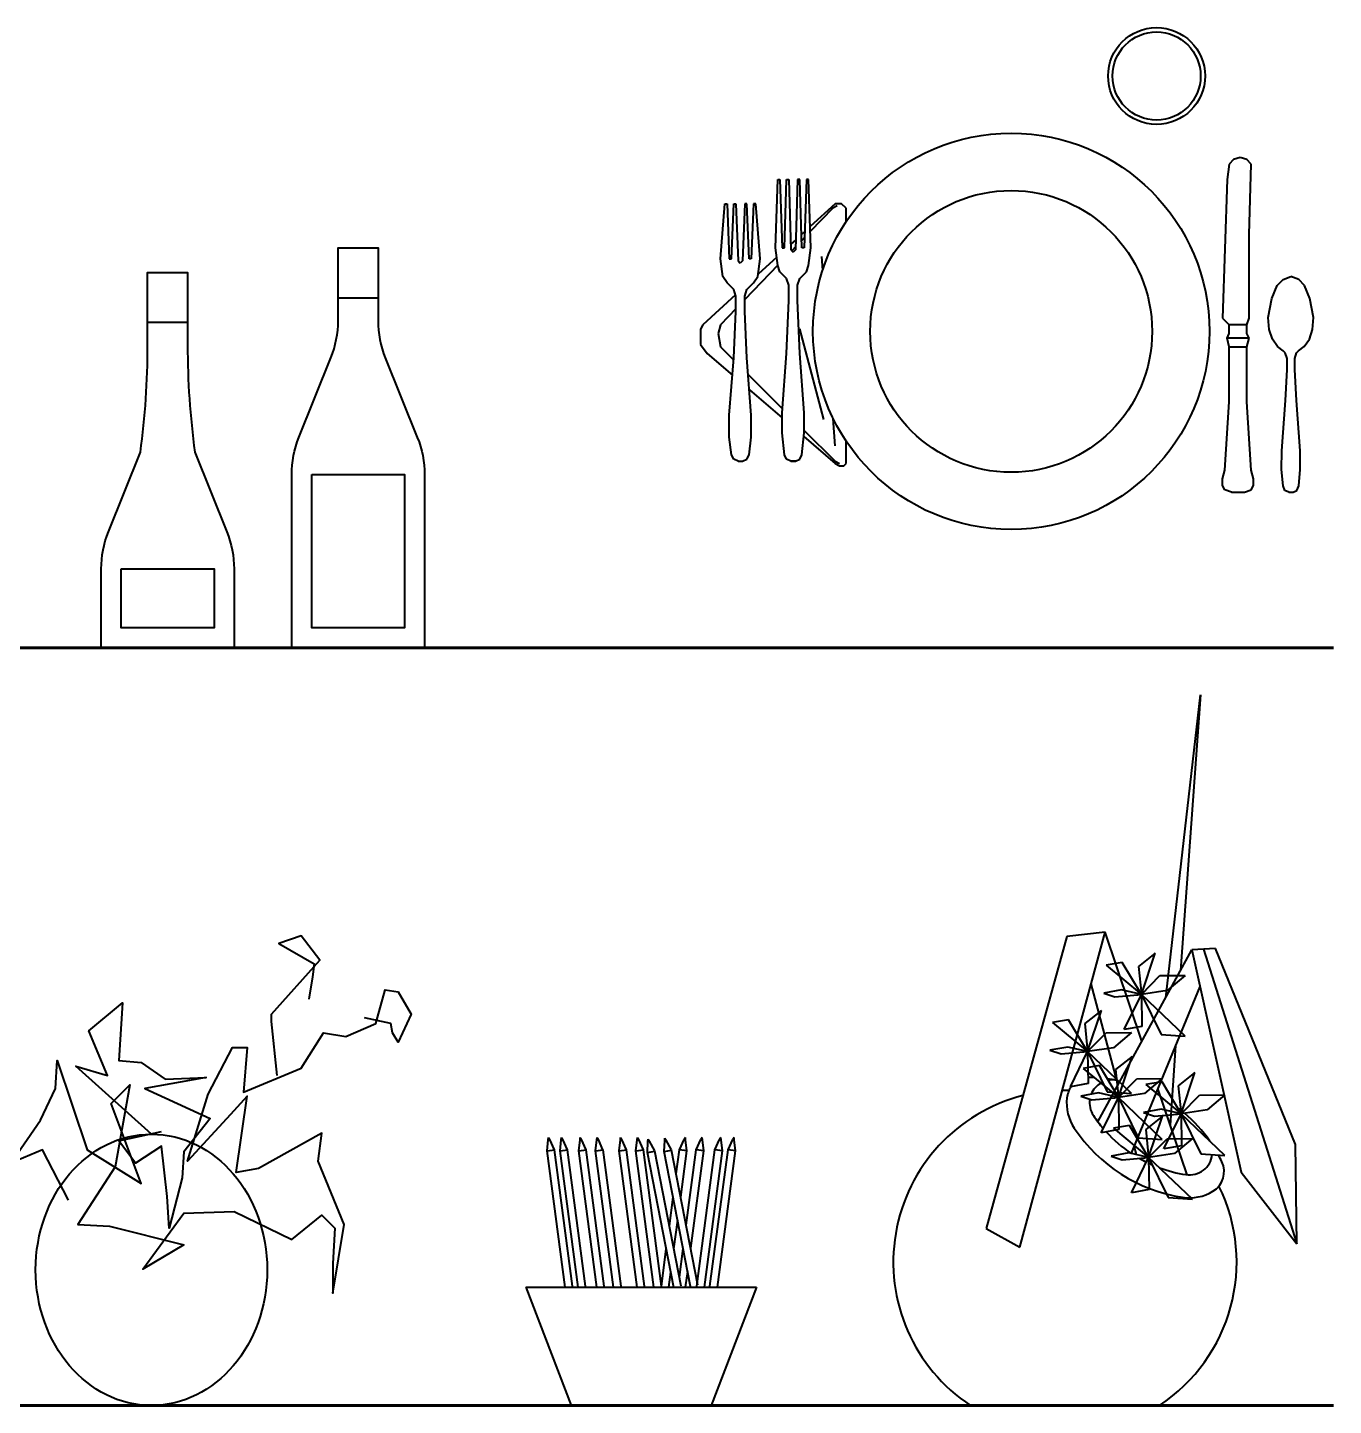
# Model space of a CAD drawing. Header units: millimetres. Extents: x -4763 to 645, y -25 to 217.
# Drawn here: x 560.2 to 644.9, y -11 to 78.5 of the extents above; entities that cross this region are included whole.
import ezdxf

# ---------------------------------------------------------------- set-up
doc = ezdxf.new("R2010")
doc.units = ezdxf.units.MM
doc.header["$LTSCALE"] = 0.5
doc.layers.add('acesssorios_coz', color=250, linetype='Continuous', lineweight=9)

msp = doc.modelspace()

# ---------------------------------------------------------------- linework, layer by layer
at = {"layer": 'acesssorios_coz', "color": 7, "lineweight": 40}
for p, q in [((638.42322, 69.88198), (638.13747, 69.59623)), ((638.85184, 70.02486), (638.42322, 69.88198)), ((639.28047, 69.88198), (638.85184, 70.02486)), ((639.56622, 69.59623), (639.28047, 69.88198)), ((638.13747, 69.59623), (637.99459, 68.59611)), ((639.42334, 65.02423), (639.56622, 69.59623)), ((608.70522, 64.16698), (608.84809, 68.59611)), ((608.84809, 68.59611), (608.99097, 68.59611)), ((608.99097, 68.59611), (609.13384, 64.16698)), ((609.27672, 64.16698), (609.41959, 68.59611)), ((609.41959, 68.59611), (609.56247, 68.59611)), ((609.56247, 68.59611), (609.70534, 64.02411)), ((610.13397, 68.59611), (609.99109, 64.02411)), ((610.27684, 68.59611), (610.13397, 68.59611)), ((610.41972, 64.16698), (610.27684, 68.59611)), ((610.70547, 68.59611), (610.56259, 64.16698)), ((610.84834, 68.59611), (610.70547, 68.59611)), ((610.99122, 64.16698), (610.84834, 68.59611)), ((637.99459, 68.59611), (637.70884, 59.59498)), ((605.13334, 63.45261), (605.41909, 67.02448)), ((605.41909, 67.02448), (605.56197, 67.02448)), ((605.56197, 67.02448), (605.70484, 63.45261)), ((605.84772, 63.45261), (605.99059, 67.02448)), ((605.99059, 67.02448), (606.13347, 67.02448)), ((606.13347, 67.02448), (606.27634, 63.30973)), ((606.70497, 67.02448), (606.56209, 63.30973)), ((606.84784, 67.02448), (606.70497, 67.02448)), ((606.99072, 63.45261), (606.84784, 67.02448)), ((607.27647, 67.02448), (607.13359, 63.45261)), ((607.41934, 67.02448), (607.27647, 67.02448)), ((607.70509, 63.45261), (607.41934, 67.02448)), ((612.56284, 67.02448), (610.94683, 65.54313)), ((612.41997, 66.73873), (610.95729, 65.2187)), ((612.70572, 66.88161), (612.41997, 66.73873)), ((612.99147, 67.02448), (612.56284, 67.02448)), ((613.27722, 66.73873), (612.99147, 67.02448)), ((613.27722, 65.84567), (613.27722, 66.73873)), ((610.01178, 64.686), (609.69377, 64.3945)), ((610.59663, 65.22212), (610.39174, 65.0343)), ((610.58401, 64.83077), (610.40433, 64.64405)), ((639.42334, 59.59498), (639.42334, 65.02423)), ((608.78133, 63.55809), (607.58071, 62.45752)), ((608.84809, 63.02398), (608.70522, 64.16698)), ((609.13384, 64.16698), (609.27672, 64.16698)), ((609.70534, 64.02411), (609.84822, 63.88123)), ((609.99725, 64.221), (609.75755, 63.9719)), ((609.99109, 64.02411), (609.84822, 63.88123)), ((610.56259, 64.16698), (610.41972, 64.16698)), ((610.84834, 63.02398), (610.99122, 64.16698)), ((611.7666, 62.72101), (611.70559, 63.59548)), ((605.27622, 62.30961), (605.13334, 63.45261)), ((605.70484, 63.45261), (605.84772, 63.45261)), ((606.27634, 63.30973), (606.41922, 63.16686)), ((606.56209, 63.30973), (606.41922, 63.16686)), ((608.84778, 63.02646), (606.70497, 60.79961)), ((607.13359, 63.45261), (606.99072, 63.45261)), ((607.56222, 62.30961), (607.70509, 63.45261)), ((608.99097, 62.59536), (608.84809, 63.02398)), ((609.41959, 62.16673), (608.99097, 62.59536)), ((610.27684, 62.16673), (610.70547, 62.59536)), ((610.70547, 62.59536), (610.84834, 63.02398)), ((605.56197, 61.88098), (605.27622, 62.30961)), ((605.99059, 61.45236), (605.56197, 61.88098)), ((606.84784, 61.45236), (607.27647, 61.88098)), ((607.27647, 61.88098), (607.56222, 62.30961)), ((609.56247, 61.73811), (609.41959, 62.16673)), ((609.56247, 60.73798), (609.56247, 61.73811)), ((610.13397, 61.73811), (610.27684, 62.16673)), ((610.13397, 60.73798), (610.13397, 61.73811)), ((640.90667, 60.87963), (641.24591, 61.71765)), ((641.24591, 61.71765), (641.62756, 62.09954)), ((641.62756, 62.09954), (642.13797, 62.30961)), ((642.64838, 62.09954), (642.13797, 62.30961)), ((643.03002, 61.71765), (642.64838, 62.09954)), ((643.36927, 60.87963), (643.03002, 61.71765)), ((606.10611, 61.10581), (603.99034, 59.16636)), ((606.13347, 61.02373), (605.99059, 61.45236)), ((606.13347, 60.02361), (606.13347, 61.02373)), ((606.70497, 61.02373), (606.84784, 61.45236)), ((606.70497, 60.02361), (606.70497, 61.02373)), ((640.67344, 59.6385), (640.90667, 60.87963)), ((643.60249, 59.6385), (643.36927, 60.87963)), ((606.13347, 60.2057), (605.13334, 59.16636)), ((605.99059, 57.02323), (606.13347, 60.02361)), ((606.84784, 57.02323), (606.70497, 60.02361)), ((609.41959, 57.30898), (609.56247, 60.73798)), ((610.27684, 57.30898), (610.13397, 60.73798)), ((603.99034, 59.16636), (603.84747, 58.88061)), ((605.13334, 59.16636), (604.99047, 58.59486)), ((637.70884, 59.59498), (638.13747, 59.16636)), ((639.28047, 59.16636), (638.13747, 59.16636)), ((638.13747, 58.59486), (638.13747, 59.16636)), ((639.28047, 59.16636), (639.42334, 59.59498)), ((639.28047, 58.59486), (639.28047, 59.16636)), ((640.72645, 58.86412), (640.67344, 59.6385)), ((643.54949, 58.86412), (643.60249, 59.6385)), ((603.84747, 58.88061), (603.84747, 57.88048)), ((604.99047, 58.59486), (605.13334, 57.73761)), ((611.84847, 53.02273), (610.28185, 58.89756)), ((637.99459, 58.30911), (638.13747, 58.59486)), ((639.42334, 58.30911), (637.99459, 58.30911)), ((638.13747, 57.73761), (637.99459, 58.30911)), ((639.42334, 58.30911), (639.28047, 58.59486)), ((639.28047, 57.73761), (639.42334, 58.30911)), ((640.93848, 58.22765), (640.72645, 58.86412)), ((641.26712, 57.75029), (640.93848, 58.22765)), ((643.00882, 57.75029), (643.33746, 58.22765)), ((643.33746, 58.22765), (643.54949, 58.86412)), ((603.84747, 57.88048), (604.27609, 57.30898)), ((604.27609, 57.30898), (605.90459, 55.90511)), ((605.13334, 57.73761), (605.98039, 56.89056)), ((609.13384, 53.45136), (609.41959, 57.30898)), ((610.56259, 53.45136), (610.27684, 57.30898)), ((638.13747, 57.73761), (639.28047, 57.73761)), ((638.13747, 54.16573), (638.13747, 57.73761)), ((639.28047, 54.16573), (639.28047, 57.73761)), ((641.63816, 57.48509), (641.26712, 57.75029)), ((641.76538, 57.3578), (641.63816, 57.48509)), ((641.89259, 56.98652), (641.76538, 57.3578)), ((642.38335, 56.98652), (642.51056, 57.3578)), ((642.51056, 57.3578), (642.63778, 57.48509)), ((642.63778, 57.48509), (643.00882, 57.75029)), ((605.70484, 53.30848), (605.99059, 57.02323)), ((607.13359, 53.30848), (606.84784, 57.02323)), ((641.89259, 56.27579), (641.89259, 56.98652)), ((642.38335, 56.27579), (642.38335, 56.98652)), ((606.93119, 55.93976), (609.15355, 53.7174)), ((641.78068, 54.25369), (641.89259, 56.27579)), ((642.49526, 54.25369), (642.38335, 56.27579)), ((607.00696, 54.95479), (609.13384, 53.12127)), ((637.85172, 49.73661), (638.13747, 54.16573)), ((639.56622, 49.73661), (639.28047, 54.16573)), ((641.54069, 50.9985), (641.78068, 54.25369)), ((642.73525, 50.9985), (642.49526, 54.25369)), ((605.70484, 51.87973), (605.70484, 53.30848)), ((607.13359, 51.87973), (607.13359, 53.30848)), ((609.13384, 52.16548), (609.13384, 53.45136)), ((610.56259, 52.16548), (610.56259, 53.45136)), ((612.56284, 51.30823), (612.43816, 53.09532)), ((605.84772, 50.73673), (605.70484, 51.87973)), ((606.99072, 50.73673), (607.13359, 51.87973)), ((609.27672, 50.73673), (609.13384, 52.16548)), ((610.41972, 50.73673), (610.56259, 52.16548)), ((610.53719, 51.91148), (612.56284, 50.16523)), ((610.56259, 52.30836), (612.56284, 50.30811)), ((613.27722, 50.16523), (613.27722, 51.62979)), ((641.52736, 49.78447), (641.54069, 50.9985)), ((642.74858, 49.78447), (642.73525, 50.9985)), ((605.99059, 50.45098), (605.84772, 50.73673)), ((606.27634, 50.30811), (605.99059, 50.45098)), ((606.27634, 50.30811), (606.56209, 50.30811)), ((606.56209, 50.30811), (606.84784, 50.45098)), ((606.84784, 50.45098), (606.99072, 50.73673)), ((609.41959, 50.45098), (609.27672, 50.73673)), ((609.70534, 50.30811), (609.41959, 50.45098)), ((609.70534, 50.30811), (609.99109, 50.30811)), ((609.99109, 50.30811), (609.70534, 50.30811)), ((609.99109, 50.30811), (610.27684, 50.45098)), ((610.27684, 50.45098), (610.41972, 50.73673)), ((612.56284, 50.30811), (612.84859, 50.16523)), ((612.56284, 50.16523), (612.84859, 50.02236)), ((613.13434, 50.02236), (613.27722, 50.16523)), ((612.84859, 50.02236), (613.13434, 50.02236)), ((637.70884, 49.16511), (637.85172, 49.73661)), ((639.70909, 49.16511), (639.56622, 49.73661)), ((641.63402, 48.71719), (641.52736, 49.78447)), ((642.64192, 48.71719), (642.74858, 49.78447)), ((637.70884, 48.73648), (637.70884, 49.16511)), ((637.85172, 48.45073), (637.70884, 48.73648)), ((638.28034, 48.30786), (637.85172, 48.45073)), ((638.28034, 48.30786), (639.13759, 48.30786)), ((639.13759, 48.30786), (639.56622, 48.45073)), ((639.56622, 48.45073), (639.70909, 48.73648)), ((639.70909, 48.73648), (639.70909, 49.16511)), ((641.75401, 48.42369), (641.63402, 48.71719)), ((641.99509, 48.30786), (641.75401, 48.42369)), ((641.99509, 48.30786), (642.28084, 48.30786)), ((642.28084, 48.30786), (642.52193, 48.42369)), ((642.52193, 48.42369), (642.64192, 48.71719)), ((634.01651, 15.50195), (636.28415, 35.15526)), ((636.28415, 35.15526), (634.98052, 17.27043)), ((624.55999, -0.68016), (630.08453, 19.74768)), ((630.08453, 19.74768), (627.61283, 19.47194)), ((632.4745, 12.67315), (630.08453, 19.74768)), ((627.61283, 19.47194), (622.37535, 0.53215)), ((629.62106, 7.43854), (635.706, 18.60132)), ((633.33635, 18.38543), (632.25677, 17.53444)), ((632.43552, 15.7178), (633.33635, 18.38543)), ((637.25087, 18.69209), (635.706, 18.60132)), ((635.706, 18.60132), (638.90507, 4.18305)), ((636.47844, 18.6467), (642.52159, -0.46088)), ((642.43067, 5.98396), (637.25087, 18.69209)), ((631.19783, 17.78724), (630.15101, 17.60422)), ((630.15101, 17.60422), (632.43552, 15.7178)), ((632.43552, 15.7178), (631.19783, 17.78724)), ((632.25677, 17.53444), (632.43552, 15.7178)), ((630.9255, 9.83151), (629.17661, 16.3905)), ((636.23351, 16.22382), (631.7737, 5.40361)), ((632.43552, 15.7178), (633.63331, 16.93127)), ((633.63331, 16.93127), (635.27476, 16.95122)), ((635.27476, 16.95122), (634.12183, 15.9699)), ((631.14443, 16.01547), (629.99577, 15.80396)), ((629.99577, 15.80396), (630.72072, 15.56754)), ((630.72072, 15.56754), (632.43552, 15.7178)), ((632.43552, 15.7178), (631.14443, 16.01547)), ((631.31891, 13.42902), (632.43552, 15.7178)), ((634.12183, 15.9699), (632.43552, 15.7178)), ((632.43552, 15.7178), (633.7138, 13.11071)), ((635.2819, 13.00034), (632.43552, 15.7178)), ((632.43552, 15.7178), (632.46757, 13.64053)), ((629.84835, 14.66953), (628.76876, 13.81853)), ((628.94752, 12.0019), (629.84835, 14.66953)), ((627.70983, 14.07133), (626.66301, 13.88831)), ((626.66301, 13.88831), (628.94752, 12.0019)), ((628.94752, 12.0019), (627.70983, 14.07133)), ((628.76876, 13.81853), (628.94752, 12.0019)), ((632.46757, 13.64053), (631.31891, 13.42902)), ((628.94752, 12.0019), (630.14531, 13.21537)), ((630.14531, 13.21537), (631.78676, 13.23531)), ((631.78676, 13.23531), (630.63383, 12.254)), ((633.7138, 13.11071), (635.2819, 13.00034)), ((627.65643, 12.29956), (626.50777, 12.08806)), ((626.50777, 12.08806), (627.23271, 11.85163)), ((627.23271, 11.85163), (628.94752, 12.0019)), ((628.94752, 12.0019), (627.65643, 12.29956)), ((627.83091, 9.71312), (628.94752, 12.0019)), ((630.63383, 12.254), (628.94752, 12.0019)), ((628.94752, 12.0019), (630.22579, 9.39481)), ((631.7939, 9.28443), (628.94752, 12.0019)), ((628.94752, 12.0019), (628.97957, 9.92462)), ((631.84917, 11.69209), (630.76959, 10.84109)), ((630.94834, 9.02446), (631.84917, 11.69209)), ((634.65582, 12.3961), (634.31196, 7.23411)), ((629.71065, 11.09389), (628.66383, 10.91087)), ((628.66383, 10.91087), (630.94834, 9.02446)), ((630.94834, 9.02446), (629.71065, 11.09389)), ((630.76959, 10.84109), (630.94834, 9.02446)), ((628.97957, 9.92462), (627.83091, 9.71312)), ((630.94834, 9.02446), (632.14613, 10.23792)), ((632.14613, 10.23792), (633.78758, 10.25787)), ((633.78758, 10.25787), (632.63465, 9.27656)), ((633.77652, 10.04205), (632.7297, 9.85903)), ((632.7297, 9.85903), (635.01421, 7.97262)), ((635.01421, 7.97262), (633.77652, 10.04205)), ((635.91504, 10.64025), (634.83546, 9.78925)), ((635.01421, 7.97262), (635.91504, 10.64025)), ((629.65725, 9.32212), (628.50859, 9.11061)), ((628.50859, 9.11061), (629.23354, 8.87419)), ((629.23354, 8.87419), (630.94834, 9.02446)), ((630.94834, 9.02446), (629.65725, 9.32212)), ((629.83173, 6.73568), (630.94834, 9.02446)), ((630.22579, 9.39481), (631.7939, 9.28443)), ((632.63465, 9.27656), (630.94834, 9.02446)), ((630.94834, 9.02446), (632.22662, 6.41736)), ((633.79472, 6.30699), (630.94834, 9.02446)), ((630.94834, 9.02446), (630.98039, 6.94718)), ((635.40203, 4.00741), (633.50848, 9.61248)), ((634.83546, 9.78925), (635.01421, 7.97262)), ((635.01421, 7.97262), (636.212, 9.18609)), ((636.212, 9.18609), (637.85345, 9.20603)), ((637.85345, 9.20603), (636.70052, 8.22472)), ((633.72312, 8.27028), (632.57446, 8.05878)), ((632.57446, 8.05878), (633.29941, 7.82235)), ((635.01421, 7.97262), (633.72312, 8.27028)), ((636.70052, 8.22472), (635.01421, 7.97262)), ((631.67044, 7.20789), (630.62362, 7.02487)), ((632.90813, 5.13845), (631.67044, 7.20789)), ((633.80896, 7.80608), (632.72938, 6.95509)), ((632.90813, 5.13845), (633.80896, 7.80608)), ((633.29941, 7.82235), (635.01421, 7.97262)), ((633.8976, 5.68384), (635.01421, 7.97262)), ((635.01421, 7.97262), (636.29249, 5.36553)), ((637.86059, 5.25515), (635.01421, 7.97262)), ((635.01421, 7.97262), (635.04626, 5.89534)), ((593.87957, 5.56302), (593.96025, 6.27992)), ((593.96025, 6.27992), (593.97271, 6.43644)), ((593.96025, 6.27992), (594.05863, 6.29568)), ((593.97271, 6.43644), (594.05863, 6.29568)), ((594.35927, 5.63989), (594.05863, 6.29568)), ((594.72803, 5.56302), (594.80871, 6.27992)), ((594.80871, 6.27992), (594.82117, 6.43644)), ((594.80871, 6.27992), (594.90708, 6.29568)), ((594.82117, 6.43644), (594.90708, 6.29568)), ((595.20772, 5.63989), (594.90708, 6.29568)), ((595.94014, 5.56302), (596.02082, 6.27992)), ((596.02082, 6.27992), (596.03328, 6.43644)), ((596.02082, 6.27992), (596.1192, 6.29568)), ((596.03328, 6.43644), (596.1192, 6.29568)), ((596.41984, 5.63989), (596.1192, 6.29568)), ((597.03106, 5.56302), (597.11174, 6.27992)), ((597.11174, 6.27992), (597.1242, 6.43644)), ((597.11174, 6.27992), (597.21011, 6.29568)), ((597.1242, 6.43644), (597.21011, 6.29568)), ((597.51075, 5.63989), (597.21011, 6.29568)), ((598.55916, 5.56302), (598.63984, 6.27992)), ((598.63984, 6.27992), (598.65231, 6.43644)), ((598.63984, 6.27992), (598.73822, 6.29568)), ((598.65231, 6.43644), (598.73822, 6.29568)), ((599.03886, 5.63989), (598.73822, 6.29568)), ((599.65008, 5.56302), (599.73076, 6.27992)), ((599.73076, 6.27992), (599.74322, 6.43644)), ((599.73076, 6.27992), (599.82913, 6.29568)), ((599.74322, 6.43644), (599.82913, 6.29568)), ((600.12978, 5.63989), (599.82913, 6.29568)), ((600.43078, 6.17072), (600.43355, 6.32771)), ((600.43355, 6.32771), (600.528, 6.19253)), ((601.51961, 6.23811), (601.52238, 6.39511)), ((601.51961, 6.23811), (601.61683, 6.25992)), ((601.52238, 6.39511), (601.61683, 6.25992)), ((601.95741, 5.62396), (601.61683, 6.25992)), ((602.47261, 5.63989), (602.77326, 6.29568)), ((602.85917, 6.43644), (602.77326, 6.29568)), ((602.87163, 6.27992), (602.77326, 6.29568)), ((602.87163, 6.27992), (602.85917, 6.43644)), ((602.95231, 5.56302), (602.87163, 6.27992)), ((603.56353, 5.63989), (603.86417, 6.29568)), ((603.95008, 6.43644), (603.86417, 6.29568)), ((603.96255, 6.27992), (603.86417, 6.29568)), ((603.96255, 6.27992), (603.95008, 6.43644)), ((604.04323, 5.56302), (603.96255, 6.27992)), ((604.77565, 5.63989), (605.07629, 6.29568)), ((605.1622, 6.43644), (605.07629, 6.29568)), ((605.17466, 6.27992), (605.07629, 6.29568)), ((605.17466, 6.27992), (605.1622, 6.43644)), ((605.25534, 5.56302), (605.17466, 6.27992)), ((605.6241, 5.63989), (605.92474, 6.29568)), ((606.01066, 6.43644), (605.92474, 6.29568)), ((606.02312, 6.27992), (605.92474, 6.29568)), ((606.02312, 6.27992), (606.01066, 6.43644)), ((606.1038, 5.56302), (606.02312, 6.27992)), ((630.98039, 6.94718), (629.83173, 6.73568)), ((630.62362, 7.02487), (632.90813, 5.13845)), ((632.22662, 6.41736), (633.79472, 6.30699)), ((632.72938, 6.95509), (632.90813, 5.13845)), ((632.90813, 5.13845), (634.10592, 6.35192)), ((634.10592, 6.35192), (635.74737, 6.37187)), ((635.74737, 6.37187), (634.59444, 5.39055)), ((593.87957, 5.56302), (594.36138, 5.62671)), ((595.04888, -3.28293), (593.87957, 5.56302)), ((595.53069, -3.21924), (594.36138, 5.62671)), ((594.72803, 5.56302), (595.20984, 5.62671)), ((595.89733, -3.28293), (594.72803, 5.56302)), ((596.37914, -3.21924), (595.20984, 5.62671)), ((595.94014, 5.56302), (596.42195, 5.62671)), ((597.10945, -3.28293), (595.94014, 5.56302)), ((597.59126, -3.21924), (596.42195, 5.62671)), ((597.03106, 5.56302), (597.51287, 5.62671)), ((598.20036, -3.28293), (597.03106, 5.56302)), ((598.68217, -3.21924), (597.51287, 5.62671)), ((598.55916, 5.56302), (599.04097, 5.62671)), ((599.72847, -3.28293), (598.55916, 5.56302)), ((600.21028, -3.21924), (599.04097, 5.62671)), ((599.65008, 5.56302), (600.13189, 5.62671)), ((600.81939, -3.28293), (599.65008, 5.56302)), ((601.3012, -3.21924), (600.13189, 5.62671)), ((600.39455, 5.45021), (600.43078, 6.17072)), ((600.39455, 5.45021), (600.8715, 5.54354)), ((602.10812, -3.30661), (600.39455, 5.45021)), ((600.43078, 6.17072), (600.528, 6.19253)), ((600.86858, 5.55657), (600.528, 6.19253)), ((602.58508, -3.21328), (600.8715, 5.54354)), ((601.48338, 5.5176), (601.51961, 6.23811)), ((601.48338, 5.5176), (601.96033, 5.61094)), ((603.19695, -3.23921), (601.48338, 5.5176)), ((603.67391, -3.14588), (601.96033, 5.61094)), ((602.26358, 4.06129), (602.4705, 5.62671)), ((602.95231, 5.56302), (602.4705, 5.62671)), ((602.55616, 2.5661), (602.95231, 5.56302)), ((602.91467, 0.73401), (603.56142, 5.62671)), ((603.20726, -0.76118), (604.04323, 5.56302)), ((604.04323, 5.56302), (603.56142, 5.62671)), ((603.60423, -3.21924), (604.77353, 5.62671)), ((604.08604, -3.28293), (605.25534, 5.56302)), ((604.45268, -3.21924), (605.62199, 5.62671)), ((605.25534, 5.56302), (604.77353, 5.62671)), ((604.93449, -3.28293), (606.1038, 5.56302)), ((606.1038, 5.56302), (605.62199, 5.62671)), ((631.61704, 5.43612), (630.46838, 5.22461)), ((632.90813, 5.13845), (631.61704, 5.43612)), ((632.12896, 5.31809), (631.97556, 5.89337)), ((634.59444, 5.39055), (632.90813, 5.13845)), ((635.04626, 5.89534), (633.8976, 5.68384)), ((636.29249, 5.36553), (637.86059, 5.25515)), ((642.52159, -0.46088), (642.43067, 5.98396)), ((630.46838, 5.22461), (631.19333, 4.98819)), ((631.19333, 4.98819), (632.90813, 5.13845)), ((631.79152, 2.84967), (632.90813, 5.13845)), ((632.90813, 5.13845), (634.1864, 2.53136)), ((635.75451, 2.42099), (632.90813, 5.13845)), ((632.90813, 5.13845), (632.94018, 3.06118)), ((638.90507, 4.18305), (642.52159, -0.46088)), ((632.94018, 3.06118), (631.79152, 2.84967)), ((601.81928, 0.70014), (602.06392, 2.55088)), ((634.1864, 2.53136), (635.75451, 2.42099)), ((602.11187, -0.79505), (602.35651, 1.05569)), ((622.37535, 0.53215), (624.55999, -0.68016)), ((601.3012, -3.21924), (601.61963, -0.81027)), ((602.47038, -2.62714), (602.71502, -0.7764)), ((601.783, -3.28293), (601.91221, -2.30546)), ((602.87392, -3.28293), (603.00761, -2.27159)), ((592.51611, -3.28293), (607.46726, -3.28293)), ((592.51611, -3.28293), (595.45477, -10.95748)), ((607.46726, -3.28293), (604.5286, -10.95748)), ((595.45477, -10.95748), (604.5286, -10.95748))]:
    msp.add_line(p, q, dxfattribs=at)
at = {"layer": 'acesssorios_coz', "color": 7, "lineweight": 40, "ltscale": 1.5}
for p, q in [((580.33022, 60.92628), (582.92222, 60.92628)), ((567.97271, 59.3294), (570.56471, 59.3294))]:
    msp.add_line(p, q, dxfattribs=at)
at = {"layer": 'acesssorios_coz', "color": 7, "lineweight": 60}
for p, q in [((435.78413, 38.21269), (644.89737, 38.21269)), ((435.78413, -10.95748), (644.89737, -10.95748))]:
    msp.add_line(p, q, dxfattribs=at)
at = {"layer": 'acesssorios_coz', "color": 7, "lineweight": 40, "ltscale": 1.5}
for points in [[(577.3173, 38.21269), (577.3173, 49.44227, -0.09595878), (577.78597, 51.86185), (579.86155, 57.01851, 0.09595878), (580.33022, 59.43809), (580.33022, 64.15819), (582.92222, 64.15819), (582.92222, 59.43809, 0.09595878), (583.3909, 57.01851), (585.46648, 51.86185, -0.09595878), (585.93515, 49.44227), (585.93515, 38.21269)], [(564.95978, 38.21269), (564.95978, 43.32089, -0.09595878), (565.42845, 45.74048), (567.50403, 50.89713, 0.03397989), (567.97271, 57.84121), (567.97271, 62.56131), (570.56471, 62.56131), (570.56471, 57.84121, 0.03397989), (571.03338, 50.89713), (573.10896, 45.74048, -0.09595878), (573.57763, 43.32089), (573.57763, 38.21269)]]:
    msp.add_lwpolyline(points, format="xyb", dxfattribs=at)
for points in [[(578.6133, 49.44227), (584.63915, 49.44227), (584.63915, 39.50869), (578.6133, 39.50869)], [(566.25578, 43.32089), (572.28163, 43.32089), (572.28163, 39.50869), (566.25578, 39.50869)]]:
    msp.add_lwpolyline(points, close=True, dxfattribs=at)
at = {"layer": 'acesssorios_coz', "color": 7, "lineweight": 40}
for points in [[(576.36737, 10.4504), (576.00487, 13.95341), (576.00487, 14.43661), (579.14688, 17.93962), (577.93842, 19.51), (576.48824, 19.0268), (578.78428, 17.69808), (578.66352, 16.85251), (578.42179, 15.40296)], [(562.83263, 2.35715), (561.14081, 5.61855), (559.0865, 4.77304), (561.01995, 7.5513), (561.98677, 9.60483), (562.10764, 11.41675), (564.04108, 5.61855), (567.54569, 3.44426), (565.61214, 8.63841), (566.82059, 9.84643), (565.85387, 4.53144), (563.43686, 0.78676), (565.49127, 0.66599), (570.32509, -0.54195), (567.66655, -2.11227), (570.32509, 1.51157), (573.58796, 1.63234), (577.3342, -0.17958), (579.26774, 1.39074), (580.1136, 0.54523), (579.99274, -1.7499), (579.99274, -3.68259), (580.71783, 0.78676), (579.02601, 4.89381), (579.26774, 6.70573), (575.15892, 4.4106), (573.70883, 4.16907), (574.43382, 9.12162), (573.34623, 7.91367), (570.56683, 4.89381), (571.89615, 9.24239), (573.4671, 12.26232), (574.43382, 12.26232), (574.19219, 9.36322), (577.93842, 10.93354), (579.38851, 13.22867), (580.8387, 12.98706), (582.77225, 13.83264), (583.37647, 16.00693), (584.22233, 15.88616), (585.06829, 14.43661), (584.22233, 12.62469), (583.85984, 13.22867), (583.73897, 13.83264), (582.04715, 14.19501)], [(568.21585, 6.64558), (563.31609, 11.05438), (565.37041, 10.4504), (564.16195, 13.34943), (566.33723, 15.16135), (566.0955, 11.41675), (567.54569, 11.29591), (569.11664, 10.2088), (571.77528, 10.32957), (567.78732, 9.60483), (572.01691, 7.67207), (570.32509, 5.49778), (570.20423, 3.80663), (569.35837, 0.54523), (569.2375, 2.59868), (568.87501, 5.86015), (567.18309, 4.77304), (566.0955, 6.22252), (568.87501, 6.8265)]]:
    msp.add_lwpolyline(points, dxfattribs=at)
for centre, radius in [((633.42259, 75.31123), 3.14325), ((633.42259, 75.31123), 2.8575), ((623.99284, 58.73773), 12.85875), ((623.99284, 58.73773), 9.144)]:
    msp.add_circle(centre, radius, dxfattribs=at)
for centre, radius, start, end in [((629.08406, 8.83734), 1.485, 89.1418985, 94.2696711), ((628.96174, 0.67076), 9.6525, 87.4761532, 89.1418985), ((630.56072, 8.68021), 1.485, 120.2732526, 158.0695893), ((628.96174, 0.67076), 9.6525, 78.7100814, 82.5045438), ((630.56072, 8.68021), 1.485, 78.7100814, 100.8227878), ((627.48207, -1.6546), 11.1375, 104.163107, 236.6445282), ((627.48207, -1.6546), 11.1375, 88.6461433, 90.8948208), ((630.56072, 8.68021), 2.97, 173.92599, 213.6311016), ((629.08406, 8.83734), 1.485, 143.3104599, 173.92599), ((630.56072, 8.68021), 1.485, 170.7332839, 213.6311016), ((628.96174, 0.67076), 9.6525, 51.3448782, 52.9992874), ((628.96174, 0.67076), 9.6525, 50.2579361, 50.727826), ((636.68224, 12.75213), 8.83711, 213.6311016, 220.5287477), ((628.96174, 0.67076), 9.6525, 34.8913981, 49.4563221), ((636.68224, 12.75213), 10.32211, 213.6311016, 261.2083437), ((636.68224, 12.75213), 8.83711, 222.3833207, 236.3229829), ((635.55853, 5.4864), 1.485, 29.6318675, 36.129364), ((636.68224, 12.75213), 8.83711, 240.1916906, 243.6462033), ((636.68224, 12.75213), 8.83711, 244.7599152, 246.4115603), ((635.55853, 5.4864), 1.485, 261.2083437, 353.3089999), ((636.32144, 4.21235), 1.485, 300.9134554, 25.6975468), ((628.96174, 0.67076), 9.6525, 25.6975468, 28.5555459), ((636.68224, 12.75213), 8.83711, 249.6813643, 261.2083437), ((627.48207, -1.6546), 11.1375, 303.3555133, 26.2531644), ((635.55853, 5.4864), 2.97, 261.2083437, 300.9134554)]:
    msp.add_arc(centre, radius, start, end, dxfattribs=at)
msp.add_ellipse((568.21585, -2.15595), major_axis=(0, -8.80153), ratio=0.85324178, dxfattribs=at)

doc.saveas('drawing.dxf')
